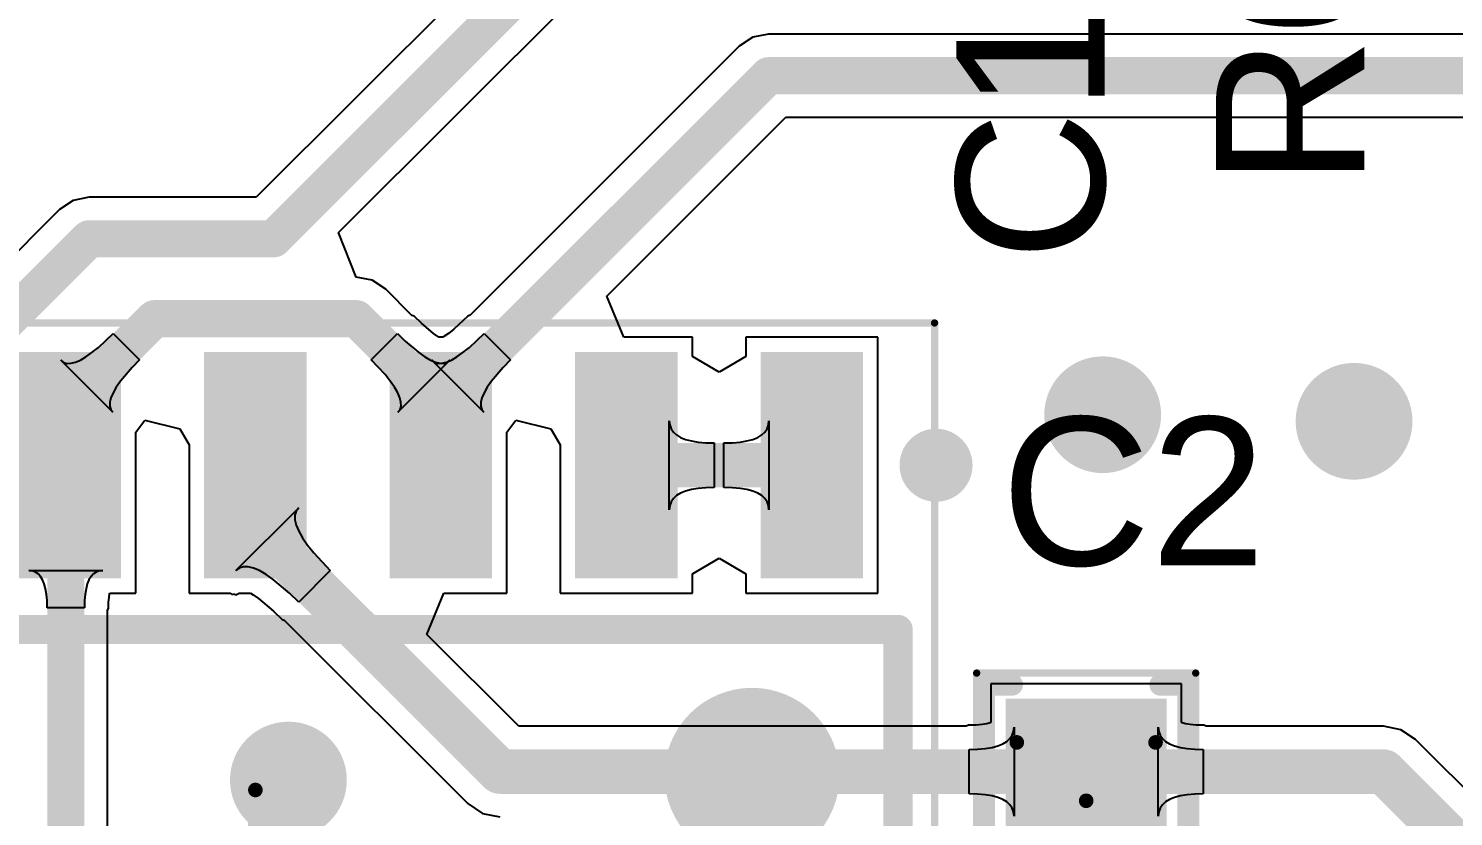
# Model space of a CAD drawing. Header units: inches. Extents: x 0 to 5455, y -5 to 5444.
# Drawn here: x 4.82 to 14.58, y 18.29 to 23.69 of the extents above; entities that cross this region are included whole.
import ezdxf

# ---------------------------------------------------------------- set-up
doc = ezdxf.new("R2010")
doc.units = ezdxf.units.IN
for name, color, linetype in [('Bottom Layer', 5, 'Continuous'), ('Top 3D Body', 56, 'Continuous'), ('Top Courtyard', 56, 'Continuous'), ('Top Layer', 1, 'Continuous'), ('Top Overlay', 2, 'Continuous'), ('Top Paste', 8, 'Continuous'), ('Top Solder', 216, 'Continuous'), ('Via Holes', 16, 'Continuous')]:
    doc.layers.add(name, color=color, linetype=linetype)
doc.styles.add('Arial', font='', dxfattribs={"height": 0.2})
doc.styles.get('Arial').set_extended_font_data('Arial')

# ---------------------------------------------------------------- blocks, each defined once
blk = doc.blocks.new('34355DA5_B1DA_47C2_A88A_ECF82120A4F7_11')
at = {"layer": 'Top Layer'}
for points in [[(-3.45, 3.51), (-3.45, 4.11), (-2, 4.11), (-2, 3.51)], [(2, 3.51), (2, 4.11), (3.45, 4.11), (3.45, 3.51)], [(-3.45, 2.24), (-3.45, 2.84), (-2, 2.84), (-2, 2.24)], [(2, 2.24), (2, 2.84), (3.45, 2.84), (3.45, 2.24)], [(-3.45, 0.97), (-3.45, 1.57), (-2, 1.57), (-2, 0.97)], [(2, 0.97), (2, 1.57), (3.45, 1.57), (3.45, 0.97)], [(-3.45, -0.3), (-3.45, 0.3), (-2, 0.3), (-2, -0.3)], [(2, -0.3), (2, 0.3), (3.45, 0.3), (3.45, -0.3)], [(-3.45, -1.57), (-3.45, -0.97), (-2, -0.97), (-2, -1.57)], [(2, -1.57), (2, -0.97), (3.45, -0.97), (3.45, -1.57)], [(-3.45, -2.84), (-3.45, -2.24), (-2, -2.24), (-2, -2.84)], [(2, -2.84), (2, -2.24), (3.45, -2.24), (3.45, -2.84)], [(-3.45, -4.11), (-3.45, -3.51), (-2, -3.51), (-2, -4.11)], [(2, -4.11), (2, -3.51), (3.45, -3.51), (3.45, -4.11)]]:
    blk.add_hatch(color=1, dxfattribs=at).paths.add_polyline_path(points)
at = {"layer": 'Top Paste'}
for points in [[(-3.45, 3.51), (-3.45, 4.11), (-2, 4.11), (-2, 3.51)], [(2, 3.51), (2, 4.11), (3.45, 4.11), (3.45, 3.51)], [(-3.45, 2.24), (-3.45, 2.84), (-2, 2.84), (-2, 2.24)], [(2, 2.24), (2, 2.84), (3.45, 2.84), (3.45, 2.24)], [(-3.45, 0.97), (-3.45, 1.57), (-2, 1.57), (-2, 0.97)], [(2, 0.97), (2, 1.57), (3.45, 1.57), (3.45, 0.97)], [(-3.45, -0.3), (-3.45, 0.3), (-2, 0.3), (-2, -0.3)], [(2, -0.3), (2, 0.3), (3.45, 0.3), (3.45, -0.3)], [(-3.45, -1.57), (-3.45, -0.97), (-2, -0.97), (-2, -1.57)], [(2, -1.57), (2, -0.97), (3.45, -0.97), (3.45, -1.57)], [(-3.45, -2.84), (-3.45, -2.24), (-2, -2.24), (-2, -2.84)], [(2, -2.84), (2, -2.24), (3.45, -2.24), (3.45, -2.84)], [(-3.45, -4.11), (-3.45, -3.51), (-2, -3.51), (-2, -4.11)], [(2, -4.11), (2, -3.51), (3.45, -3.51), (3.45, -4.11)]]:
    blk.add_hatch(color=8, dxfattribs=at).paths.add_polyline_path(points)
at = {"layer": 'Top Solder'}
for points in [[(-3.5008, 3.4592), (-3.5008, 4.1608), (-1.9492, 4.1608), (-1.9492, 3.4592)], [(1.9492, 3.4592), (1.9492, 4.1608), (3.5008, 4.1608), (3.5008, 3.4592)], [(-3.5008, 2.1892), (-3.5008, 2.8908), (-1.9492, 2.8908), (-1.9492, 2.1892)], [(1.9492, 2.1892), (1.9492, 2.8908), (3.5008, 2.8908), (3.5008, 2.1892)], [(-3.5008, 0.9192), (-3.5008, 1.6208), (-1.9492, 1.6208), (-1.9492, 0.9192)], [(1.9492, 0.9192), (1.9492, 1.6208), (3.5008, 1.6208), (3.5008, 0.9192)], [(-3.5008, -0.3508), (-3.5008, 0.3508), (-1.9492, 0.3508), (-1.9492, -0.3508)], [(1.9492, -0.3508), (1.9492, 0.3508), (3.5008, 0.3508), (3.5008, -0.3508)], [(-3.5008, -1.6208), (-3.5008, -0.9192), (-1.9492, -0.9192), (-1.9492, -1.6208)], [(1.9492, -1.6208), (1.9492, -0.9192), (3.5008, -0.9192), (3.5008, -1.6208)], [(-3.5008, -2.8908), (-3.5008, -2.1892), (-1.9492, -2.1892), (-1.9492, -2.8908)], [(1.9492, -2.8908), (1.9492, -2.1892), (3.5008, -2.1892), (3.5008, -2.8908)], [(-3.5008, -4.1608), (-3.5008, -3.4592), (-1.9492, -3.4592), (-1.9492, -4.1608)], [(1.9492, -4.1608), (1.9492, -3.4592), (3.5008, -3.4592), (3.5008, -4.1608)]]:
    blk.add_hatch(color=216, dxfattribs=at).paths.add_polyline_path(points)
at = {"layer": 'Top Courtyard'}
for points in [[(3.7, 4.65, 0.05, 0.05, 0), (-3.7, 4.65, 0.05, 0.05, 0)], [(-3.7, -4.65, 0.05, 0.05, 0), (-3.7, 4.65, 0.05, 0.05, 0)], [(3.7, -4.65, 0.05, 0.05, 0), (3.7, 4.65, 0.05, 0.05, 0)], [(0, -0.5, 0.1, 0.1, 0), (0, 0.5, 0.1, 0.1, 0)], [(0.5, 0, 0.1, 0.1, 0), (-0.5, 0, 0.1, 0.1, 0)], [(3.7, -4.65, 0.05, 0.05, 0), (-3.7, -4.65, 0.05, 0.05, 0)]]:
    blk.add_lwpolyline(points, format="xyseb", dxfattribs=at)
for points in [[(-3.7125, 4.65, 0.025, 0.025, 1), (-3.6875, 4.65, 0.025, 0.025, 1)], [(-3.7125, 4.65, 0.025, 0.025, 1), (-3.6875, 4.65, 0.025, 0.025, 1)], [(3.6875, 4.65, 0.025, 0.025, 1), (3.7125, 4.65, 0.025, 0.025, 1)], [(3.6875, 4.65, 0.025, 0.025, 1), (3.7125, 4.65, 0.025, 0.025, 1)], [(-0.025, 0.5, 0.05, 0.05, 1), (0.025, 0.5, 0.05, 0.05, 1)], [(-0.525, 0, 0.05, 0.05, 1), (-0.475, 0, 0.05, 0.05, 1)], [(0.475, 0, 0.05, 0.05, 1), (0.525, 0, 0.05, 0.05, 1)], [(-0.025, -0.5, 0.05, 0.05, 1), (0.025, -0.5, 0.05, 0.05, 1)], [(-3.7125, -4.65, 0.025, 0.025, 1), (-3.6875, -4.65, 0.025, 0.025, 1)], [(-3.7125, -4.65, 0.025, 0.025, 1), (-3.6875, -4.65, 0.025, 0.025, 1)], [(3.6875, -4.65, 0.025, 0.025, 1), (3.7125, -4.65, 0.025, 0.025, 1)], [(3.6875, -4.65, 0.025, 0.025, 1), (3.7125, -4.65, 0.025, 0.025, 1)]]:
    blk.add_lwpolyline(points, format="xyseb", close=True, dxfattribs=at)
at = {"layer": 'Top Overlay'}
for points in [[(-2.6, 4.66, 0.25, 0.25, 1), (-2.85, 4.66, 0.25, 0.25, 1)], [(-2.9125, 4.66, 0.125, 0.125, 1), (-2.7875, 4.66, 0.125, 0.125, 1)], [(-2.6625, 4.66, 0.125, 0.125, 1), (-2.5375, 4.66, 0.125, 0.125, 1)], [(-1.65, 4.4, 0.1, 0.1, 1), (-1.55, 4.4, 0.1, 0.1, 1)], [(-1.65, 4.4, 0.1, 0.1, 1), (-1.55, 4.4, 0.1, 0.1, 1)], [(1.55, 4.4, 0.1, 0.1, 1), (1.65, 4.4, 0.1, 0.1, 1)], [(1.55, 4.4, 0.1, 0.1, 1), (1.65, 4.4, 0.1, 0.1, 1)], [(-0.3, 3.4, 0.6, 0.6, 1), (-0.9, 3.4, 0.6, 0.6, 1)], [(-1.05, 3.4, 0.3, 0.3, 1), (-0.75, 3.4, 0.3, 0.3, 1)], [(-0.45, 3.4, 0.3, 0.3, 1), (-0.15, 3.4, 0.3, 0.3, 1)], [(-1.65, -4.4, 0.1, 0.1, 1), (-1.55, -4.4, 0.1, 0.1, 1)], [(-1.65, -4.4, 0.1, 0.1, 1), (-1.55, -4.4, 0.1, 0.1, 1)], [(1.55, -4.4, 0.1, 0.1, 1), (1.65, -4.4, 0.1, 0.1, 1)], [(1.55, -4.4, 0.1, 0.1, 1), (1.65, -4.4, 0.1, 0.1, 1)]]:
    blk.add_lwpolyline(points, format="xyseb", close=True, dxfattribs=at)
for points in [[(1.6, 4.4, 0.2, 0.2, 0), (-1.6, 4.4, 0.2, 0.2, 0)], [(-1.6, -4.4, 0.2, 0.2, 0), (-1.6, 4.4, 0.2, 0.2, 0)], [(1.6, -4.4, 0.2, 0.2, 0), (1.6, 4.4, 0.2, 0.2, 0)], [(1.6, -4.4, 0.2, 0.2, 0), (-1.6, -4.4, 0.2, 0.2, 0)]]:
    blk.add_lwpolyline(points, format="xyseb", dxfattribs=at)
blk = doc.blocks.new('CAP_0603_1608_29')
at = {"layer": 'Top Layer'}
for points in [[(-1.125, -0.5), (-1.125, 0.5), (-0.225, 0.5), (-0.225, -0.5)], [(0.225, -0.5), (0.225, 0.5), (1.125, 0.5), (1.125, -0.5)]]:
    blk.add_hatch(color=1, dxfattribs=at).paths.add_polyline_path(points)
at = {"layer": 'Top Paste'}
for points in [[(-1.125, -0.5), (-1.125, 0.5), (-0.225, 0.5), (-0.225, -0.5)], [(0.225, -0.5), (0.225, 0.5), (1.125, 0.5), (1.125, -0.5)]]:
    blk.add_hatch(color=8, dxfattribs=at).paths.add_polyline_path(points)
at = {"layer": 'Top Solder'}
for points in [[(-1.1758, -0.5508), (-1.1758, 0.5508), (-0.1742, 0.5508), (-0.1742, -0.5508)], [(0.1742, -0.5508), (0.1742, 0.5508), (1.1758, 0.5508), (1.1758, -0.5508)]]:
    blk.add_hatch(color=216, dxfattribs=at).paths.add_polyline_path(points)
at = {"layer": 'Top 3D Body'}
for points in [[(-0.875, 0.475, 0.1, 0.1, 0), (-0.875, -0.475, 0.1, 0.1, 0)], [(-0.875, 0.475, 0.1, 0.1, 0), (0.875, 0.475, 0.1, 0.1, 0)], [(0.875, 0.475, 0.1, 0.1, 0), (0.875, -0.475, 0.1, 0.1, 0)], [(-0.875, -0.475, 0.1, 0.1, 0), (0.875, -0.475, 0.1, 0.1, 0)]]:
    blk.add_lwpolyline(points, format="xyseb", dxfattribs=at)
for points in [[(-0.9, 0.475, 0.05, 0.05, 1), (-0.85, 0.475, 0.05, 0.05, 1)], [(-0.9, 0.475, 0.05, 0.05, 1), (-0.85, 0.475, 0.05, 0.05, 1)], [(0.85, 0.475, 0.05, 0.05, 1), (0.9, 0.475, 0.05, 0.05, 1)], [(0.85, 0.475, 0.05, 0.05, 1), (0.9, 0.475, 0.05, 0.05, 1)], [(-0.9, -0.475, 0.05, 0.05, 1), (-0.85, -0.475, 0.05, 0.05, 1)], [(-0.9, -0.475, 0.05, 0.05, 1), (-0.85, -0.475, 0.05, 0.05, 1)], [(0.85, -0.475, 0.05, 0.05, 1), (0.9, -0.475, 0.05, 0.05, 1)], [(0.85, -0.475, 0.05, 0.05, 1), (0.9, -0.475, 0.05, 0.05, 1)]]:
    blk.add_lwpolyline(points, format="xyseb", close=True, dxfattribs=at)
at = {"layer": 'Top Courtyard'}
for points in [[(-1.35, 0.75, 0.05, 0.05, 0), (-1.35, -0.75, 0.05, 0.05, 0)], [(-1.35, 0.75, 0.05, 0.05, 0), (1.35, 0.75, 0.05, 0.05, 0)], [(1.35, 0.75, 0.05, 0.05, 0), (1.35, -0.75, 0.05, 0.05, 0)], [(0, 0.475, 0.1, 0.1, 0), (0, -0.475, 0.1, 0.1, 0)], [(-0.475, 0, 0.1, 0.1, 0), (0.475, 0, 0.1, 0.1, 0)], [(-1.35, -0.75, 0.05, 0.05, 0), (1.35, -0.75, 0.05, 0.05, 0)]]:
    blk.add_lwpolyline(points, format="xyseb", dxfattribs=at)
for points in [[(-1.3625, 0.75, 0.025, 0.025, 1), (-1.3375, 0.75, 0.025, 0.025, 1)], [(-1.3625, 0.75, 0.025, 0.025, 1), (-1.3375, 0.75, 0.025, 0.025, 1)], [(1.3375, 0.75, 0.025, 0.025, 1), (1.3625, 0.75, 0.025, 0.025, 1)], [(1.3375, 0.75, 0.025, 0.025, 1), (1.3625, 0.75, 0.025, 0.025, 1)], [(-0.025, 0.475, 0.05, 0.05, 1), (0.025, 0.475, 0.05, 0.05, 1)], [(-0.5, 0, 0.05, 0.05, 1), (-0.45, 0, 0.05, 0.05, 1)], [(0.45, 0, 0.05, 0.05, 1), (0.5, 0, 0.05, 0.05, 1)], [(-0.025, -0.475, 0.05, 0.05, 1), (0.025, -0.475, 0.05, 0.05, 1)], [(-1.3625, -0.75, 0.025, 0.025, 1), (-1.3375, -0.75, 0.025, 0.025, 1)], [(-1.3625, -0.75, 0.025, 0.025, 1), (-1.3375, -0.75, 0.025, 0.025, 1)], [(1.3375, -0.75, 0.025, 0.025, 1), (1.3625, -0.75, 0.025, 0.025, 1)], [(1.3375, -0.75, 0.025, 0.025, 1), (1.3625, -0.75, 0.025, 0.025, 1)]]:
    blk.add_lwpolyline(points, format="xyseb", close=True, dxfattribs=at)
at = {"layer": 'Top Overlay'}
for points in [[(-1.27, 0.7, 0.15, 0.15, 0), (1.27, 0.7, 0.15, 0.15, 0)], [(-1.27, 0.7, 0.15, 0.15, 0), (-1.27, 0.508, 0.15, 0.15, 0)], [(0, 0.7, 0.15, 0.15, 0), (0, -0.7, 0.15, 0.15, 0)], [(1.27, 0.7, 0.15, 0.15, 0), (1.27, 0.508, 0.15, 0.15, 0)], [(-1.27, -0.508, 0.15, 0.15, 0), (-1.27, -0.7, 0.15, 0.15, 0)], [(1.27, -0.508, 0.15, 0.15, 0), (1.27, -0.7, 0.15, 0.15, 0)], [(-1.27, -0.7, 0.15, 0.15, 0), (1.27, -0.7, 0.15, 0.15, 0)]]:
    blk.add_lwpolyline(points, format="xyseb", dxfattribs=at)
for points in [[(-1.3075, 0.7, 0.075, 0.075, 1), (-1.2325, 0.7, 0.075, 0.075, 1)], [(-1.3075, 0.7, 0.075, 0.075, 1), (-1.2325, 0.7, 0.075, 0.075, 1)], [(-0.0375, 0.7, 0.075, 0.075, 1), (0.0375, 0.7, 0.075, 0.075, 1)], [(1.2325, 0.7, 0.075, 0.075, 1), (1.3075, 0.7, 0.075, 0.075, 1)], [(1.2325, 0.7, 0.075, 0.075, 1), (1.3075, 0.7, 0.075, 0.075, 1)], [(-1.3075, 0.508, 0.075, 0.075, 1), (-1.2325, 0.508, 0.075, 0.075, 1)], [(1.2325, 0.508, 0.075, 0.075, 1), (1.3075, 0.508, 0.075, 0.075, 1)], [(-1.3075, -0.508, 0.075, 0.075, 1), (-1.2325, -0.508, 0.075, 0.075, 1)], [(1.2325, -0.508, 0.075, 0.075, 1), (1.3075, -0.508, 0.075, 0.075, 1)], [(-1.3075, -0.7, 0.075, 0.075, 1), (-1.2325, -0.7, 0.075, 0.075, 1)], [(-1.3075, -0.7, 0.075, 0.075, 1), (-1.2325, -0.7, 0.075, 0.075, 1)], [(-0.0375, -0.7, 0.075, 0.075, 1), (0.0375, -0.7, 0.075, 0.075, 1)], [(1.2325, -0.7, 0.075, 0.075, 1), (1.3075, -0.7, 0.075, 0.075, 1)], [(1.2325, -0.7, 0.075, 0.075, 1), (1.3075, -0.7, 0.075, 0.075, 1)]]:
    blk.add_lwpolyline(points, format="xyseb", close=True, dxfattribs=at)

msp = doc.modelspace()

# ---------------------------------------------------------------- hatches: boundary and pattern name
at = {"layer": 'Bottom Layer'}
h = msp.add_hatch(color=5, dxfattribs=at)
edge = h.paths.add_edge_path()
edge.add_arc((12.179, 21.045), 0.4, 0, 360)
h = msp.add_hatch(color=5, dxfattribs=at)
edge = h.paths.add_edge_path()
edge.add_arc((13.9, 21), 0.4, 0, 360)
h = msp.add_hatch(color=5, dxfattribs=at)
edge = h.paths.add_edge_path()
edge.add_arc((6.604, 18.542), 0.4, 0, 360)
at = {"layer": 'Top Layer'}
h = msp.add_hatch(color=1, dxfattribs=at)
edge = h.paths.add_edge_path()
edge.add_arc((12.179, 21.045), 0.4, 0, 360)
h = msp.add_hatch(color=1, dxfattribs=at)
edge = h.paths.add_edge_path()
edge.add_arc((13.9, 21), 0.4, 0, 360)
h = msp.add_hatch(color=1, dxfattribs=at)
edge = h.paths.add_edge_path()
edge.add_arc((6.604, 18.542), 0.4, 0, 360)
at = {"layer": 'Via Holes'}
h = msp.add_hatch(color=7, dxfattribs=at)
edge = h.paths.add_edge_path()
edge.add_arc((12.179, 21.045), 0.2, 0, 360)
h = msp.add_hatch(color=7, dxfattribs=at)
edge = h.paths.add_edge_path()
edge.add_arc((13.9, 21), 0.2, 0, 360)
h = msp.add_hatch(color=7, dxfattribs=at)
edge = h.paths.add_edge_path()
edge.add_arc((6.604, 18.542), 0.2, 0, 360)

# ---------------------------------------------------------------- linework, layer by layer
at = {"layer": 'Top Layer'}
for p, q in [((8.0351, 24.186), (6.3844, 22.5353)), ((6.9479, 22.2931), (8.5834, 23.9286)), ((9.783, 23.6312), (9.6906, 23.5694)), ((9.892, 23.6529), (9.783, 23.6312)), ((18.796, 23.6529), (9.892, 23.6529)), ((9.892, 23.6529), (9.892, 23.6529)), ((9.6906, 23.5694), (7.8483, 21.7272)), ((9.6906, 23.5694), (9.6906, 23.5694)), ((8.7849, 21.858), (10.01, 23.0831)), ((10.01, 23.0831), (16.9857, 23.0831)), ((5.0378, 22.4518), (4.3272, 21.7412)), ((5.1303, 22.5136), (5.0378, 22.4518)), ((5.0378, 22.4518), (5.0378, 22.4518)), ((5.2393, 22.5353), (5.1303, 22.5136)), ((6.3844, 22.5353), (5.2393, 22.5353)), ((7.0686, 21.9883), (6.9479, 22.2931)), ((7.1776, 21.9666), (7.0686, 21.9883)), ((7.0686, 21.9883), (7.0686, 21.9883)), ((7.27, 21.9048), (7.1776, 21.9666)), ((7.4492, 21.7257), (7.27, 21.9048)), ((8.9015, 21.5764), (8.7849, 21.858)), ((7.4657, 21.7192), (7.4492, 21.7257)), ((7.5142, 21.6723), (7.4657, 21.7192)), ((7.5981, 21.601), (7.5142, 21.6723)), ((7.8326, 21.7213), (7.7359, 21.6314)), ((7.8483, 21.7272), (7.8326, 21.7213)), ((5.3039, 21.5066), (5.405, 21.6006)), ((5.405, 21.6006), (5.5846, 21.421)), ((7.1714, 21.421), (7.351, 21.6006)), ((7.351, 21.6006), (7.4034, 21.55)), ((7.6274, 21.5804), (7.5981, 21.601)), ((7.6344, 21.5764), (7.6274, 21.5804)), ((7.6616, 21.5764), (7.6344, 21.5764)), ((7.6686, 21.5804), (7.6616, 21.5764)), ((7.6997, 21.6023), (7.6686, 21.5804)), ((7.7359, 21.6314), (7.6997, 21.6023)), ((7.8439, 21.5066), (7.945, 21.6006)), ((7.945, 21.6006), (8.1246, 21.421)), ((9.3704, 21.5764), (8.9015, 21.5764)), ((9.3704, 21.4433), (9.3704, 21.5764)), ((10.6404, 21.5764), (9.7356, 21.5764)), ((9.7356, 21.5764), (9.7356, 21.4433)), ((10.6404, 19.8216), (10.6404, 21.5764)), ((5.2174, 21.4413), (5.2588, 21.4703)), ((5.2588, 21.4703), (5.3039, 21.5066)), ((7.4034, 21.55), (7.4972, 21.4703)), ((7.4972, 21.4703), (7.5386, 21.4413)), ((7.7574, 21.4413), (7.7988, 21.4703)), ((7.7988, 21.4703), (7.8439, 21.5066)), ((5.4019, 21.0617), (5.0457, 21.4179)), ((5.0457, 21.4179), (5.0652, 21.4038)), ((5.0652, 21.4038), (5.0884, 21.397)), ((5.0884, 21.397), (5.1151, 21.3973)), ((5.1151, 21.3973), (5.1456, 21.4048)), ((5.1456, 21.4048), (5.1797, 21.4194)), ((5.1797, 21.4194), (5.2174, 21.4413)), ((5.534, 21.3686), (5.4543, 21.2748)), ((5.5846, 21.421), (5.534, 21.3686)), ((7.2654, 21.3199), (7.1714, 21.421)), ((7.7103, 21.4179), (7.3541, 21.0617)), ((7.5386, 21.4413), (7.5763, 21.4194)), ((7.5763, 21.4194), (7.6104, 21.4048)), ((7.9419, 21.0617), (7.5857, 21.4179)), ((7.5857, 21.4179), (7.6052, 21.4038)), ((7.6052, 21.4038), (7.6284, 21.397)), ((7.6104, 21.4048), (7.6409, 21.3973)), ((7.6284, 21.397), (7.6551, 21.3973)), ((7.6409, 21.3973), (7.6676, 21.397)), ((7.6551, 21.3973), (7.6856, 21.4048)), ((7.6676, 21.397), (7.6908, 21.4038)), ((7.6856, 21.4048), (7.7197, 21.4194)), ((7.6908, 21.4038), (7.7103, 21.4179)), ((7.7197, 21.4194), (7.7574, 21.4413)), ((8.074, 21.3686), (7.9943, 21.2748)), ((8.1246, 21.421), (8.074, 21.3686)), ((9.553, 21.3368), (9.3704, 21.4433)), ((9.7356, 21.4433), (9.553, 21.3368)), ((5.4543, 21.2748), (5.4253, 21.2334)), ((7.3017, 21.2748), (7.2654, 21.3199)), ((7.3307, 21.2334), (7.3017, 21.2748)), ((7.9943, 21.2748), (7.9653, 21.2334)), ((5.4034, 21.1957), (5.3888, 21.1616)), ((5.4253, 21.2334), (5.4034, 21.1957)), ((7.3526, 21.1957), (7.3307, 21.2334)), ((7.3672, 21.1616), (7.3526, 21.1957)), ((7.9434, 21.1957), (7.9288, 21.1616)), ((7.9653, 21.2334), (7.9434, 21.1957)), ((5.3813, 21.1311), (5.381, 21.1044)), ((5.381, 21.1044), (5.3878, 21.0812)), ((5.3888, 21.1616), (5.3813, 21.1311)), ((5.3878, 21.0812), (5.4019, 21.0617)), ((7.3541, 21.0617), (7.3682, 21.0812)), ((7.3747, 21.1311), (7.3672, 21.1616)), ((7.3682, 21.0812), (7.375, 21.1044)), ((7.375, 21.1044), (7.3747, 21.1311)), ((7.9213, 21.1311), (7.921, 21.1044)), ((7.921, 21.1044), (7.9278, 21.0812)), ((7.9288, 21.1616), (7.9213, 21.1311)), ((7.9278, 21.0812), (7.9419, 21.0617)), ((5.5604, 20.9256), (5.6208, 21.0073)), ((5.6208, 21.0073), (5.8607, 20.9476)), ((8.1004, 20.9256), (8.1608, 21.0073)), ((8.1608, 21.0073), (8.4007, 20.9476)), ((9.2119, 20.3942), (9.2119, 21.0038)), ((9.2119, 21.0038), (9.215, 20.9748)), ((9.891, 20.9748), (9.8941, 21.0038)), ((9.8941, 21.0038), (9.8941, 20.3942)), ((5.5604, 19.8216), (5.5604, 20.9256)), ((5.8607, 20.9476), (5.9256, 20.8394)), ((8.1004, 19.8216), (8.1004, 20.9256)), ((8.4007, 20.9476), (8.4656, 20.8394)), ((9.215, 20.9748), (9.2242, 20.9489)), ((9.2242, 20.9489), (9.2396, 20.9261)), ((9.2396, 20.9261), (9.2612, 20.9063)), ((9.2612, 20.9063), (9.2889, 20.8895)), ((9.2889, 20.8895), (9.3227, 20.8758)), ((9.7833, 20.8758), (9.8171, 20.8895)), ((9.8171, 20.8895), (9.8448, 20.9063)), ((9.8448, 20.9063), (9.8664, 20.9261)), ((9.8664, 20.9261), (9.8818, 20.9489)), ((9.8818, 20.9489), (9.891, 20.9748)), ((5.9256, 20.8394), (5.9256, 19.8216)), ((8.4656, 20.8394), (8.4656, 19.8216)), ((9.3227, 20.8758), (9.3627, 20.8651)), ((9.3627, 20.8651), (9.4089, 20.8575)), ((9.4089, 20.8575), (9.4613, 20.8529)), ((9.4613, 20.8529), (9.5198, 20.8514)), ((9.5198, 20.8514), (9.5198, 20.5466)), ((9.5862, 20.8514), (9.6447, 20.8529)), ((9.5862, 20.5466), (9.5862, 20.8514)), ((9.6447, 20.8529), (9.6971, 20.8575)), ((9.6971, 20.8575), (9.7433, 20.8651)), ((9.7433, 20.8651), (9.7833, 20.8758)), ((9.2612, 20.4917), (9.2396, 20.4719)), ((9.2889, 20.5085), (9.2612, 20.4917)), ((9.3227, 20.5222), (9.2889, 20.5085)), ((9.3627, 20.5329), (9.3227, 20.5222)), ((9.4089, 20.5405), (9.3627, 20.5329)), ((9.4613, 20.5451), (9.4089, 20.5405)), ((9.5198, 20.5466), (9.4613, 20.5451)), ((9.6447, 20.5451), (9.5862, 20.5466)), ((9.6971, 20.5405), (9.6447, 20.5451)), ((9.7433, 20.5329), (9.6971, 20.5405)), ((9.7833, 20.5222), (9.7433, 20.5329)), ((9.8171, 20.5085), (9.7833, 20.5222)), ((9.8448, 20.4917), (9.8171, 20.5085)), ((9.8664, 20.4719), (9.8448, 20.4917)), ((6.2439, 19.977), (6.675, 20.4081)), ((6.675, 20.4081), (6.6577, 20.3844)), ((9.215, 20.4232), (9.2119, 20.3942)), ((9.2242, 20.4491), (9.215, 20.4232)), ((9.2396, 20.4719), (9.2242, 20.4491)), ((9.8818, 20.4491), (9.8664, 20.4719)), ((9.891, 20.4232), (9.8818, 20.4491)), ((9.8941, 20.3942), (9.891, 20.4232)), ((6.6577, 20.3844), (6.6491, 20.3564)), ((6.6491, 20.3564), (6.6491, 20.324)), ((6.6491, 20.324), (6.6577, 20.2874)), ((6.6577, 20.2874), (6.675, 20.2465)), ((6.675, 20.2465), (6.7008, 20.2012)), ((6.7008, 20.2012), (6.7353, 20.1516)), ((6.7353, 20.1516), (6.7784, 20.0977)), ((6.2956, 20.0029), (6.2676, 19.9943)), ((6.328, 20.0029), (6.2956, 20.0029)), ((6.3646, 19.9943), (6.328, 20.0029)), ((6.7784, 20.0977), (6.8905, 19.977)), ((9.3704, 19.9547), (9.553, 20.0612)), ((9.553, 20.0612), (9.7356, 19.9547)), ((4.8501, 19.9745), (4.826, 19.977)), ((4.826, 19.977), (5.334, 19.977)), ((4.8717, 19.9669), (4.8501, 19.9745)), ((4.8908, 19.9542), (4.8717, 19.9669)), ((4.9073, 19.9364), (4.8908, 19.9542)), ((4.9212, 19.9135), (4.9073, 19.9364)), ((4.9327, 19.8856), (4.9212, 19.9135)), ((5.2387, 19.9135), (5.2273, 19.8856)), ((5.2527, 19.9364), (5.2387, 19.9135)), ((5.2692, 19.9542), (5.2527, 19.9364)), ((5.2883, 19.9669), (5.2692, 19.9542)), ((5.3099, 19.9745), (5.2883, 19.9669)), ((5.334, 19.977), (5.3099, 19.9745)), ((6.2676, 19.9943), (6.2439, 19.977)), ((6.4055, 19.977), (6.3646, 19.9943)), ((6.4508, 19.9512), (6.4055, 19.977)), ((6.5004, 19.9167), (6.4508, 19.9512)), ((6.6125, 19.8219), (6.5004, 19.9167)), ((6.8905, 19.977), (6.675, 19.7615)), ((9.3704, 19.8216), (9.3704, 19.9547)), ((9.7356, 19.9547), (9.7356, 19.8216)), ((4.9416, 19.8526), (4.9327, 19.8856)), ((4.9479, 19.8145), (4.9416, 19.8526)), ((4.9517, 19.7713), (4.9479, 19.8145)), ((5.2121, 19.8145), (5.2083, 19.7713)), ((5.2184, 19.8526), (5.2121, 19.8145)), ((5.2273, 19.8856), (5.2184, 19.8526)), ((5.3758, 19.7937), (5.3798, 19.8175)), ((5.3798, 19.8175), (5.3809, 19.8216)), ((5.3809, 19.8216), (5.5604, 19.8216)), ((5.9256, 19.8216), (6.2059, 19.8216)), ((6.2059, 19.8216), (6.2182, 19.8141)), ((6.2182, 19.8141), (6.2314, 19.8173)), ((6.2314, 19.8173), (6.2439, 19.8121)), ((6.2439, 19.8121), (6.2669, 19.8216)), ((6.2669, 19.8216), (6.3451, 19.8216)), ((6.3451, 19.8216), (6.3626, 19.8116)), ((6.3626, 19.8116), (6.3998, 19.7858)), ((6.675, 19.7615), (6.6125, 19.8219)), ((7.5515, 19.54), (7.6681, 19.8216)), ((7.6681, 19.8216), (8.1004, 19.8216)), ((8.4656, 19.8216), (9.3704, 19.8216)), ((9.7356, 19.8216), (10.6404, 19.8216)), ((4.953, 19.723), (4.9517, 19.7713)), ((5.207, 19.723), (4.953, 19.723)), ((5.2083, 19.7713), (5.207, 19.723)), ((5.3649, 19.7029), (5.3719, 19.7187)), ((5.3719, 19.7187), (5.373, 19.7619)), ((5.373, 19.7619), (5.3758, 19.7937)), ((6.3998, 19.7858), (6.5018, 19.6994)), ((5.3649, 18.1629), (5.3649, 19.7029)), ((6.5018, 19.6994), (6.5604, 19.6429)), ((6.5604, 19.6429), (6.5757, 19.6368)), ((6.5757, 19.6368), (7.8323, 18.3803)), ((8.1807, 18.9108), (7.5515, 19.54)), ((12.7184, 19.2024), (11.4136, 19.2024)), ((11.4136, 19.2024), (11.4136, 18.9355)), ((12.7184, 18.9355), (12.7184, 19.2024)), ((11.3865, 18.9276), (11.3545, 18.9223)), ((11.4089, 18.9335), (11.3865, 18.9276)), ((11.4136, 18.9355), (11.4089, 18.9335)), ((12.7231, 18.9335), (12.7184, 18.9355)), ((12.7455, 18.9276), (12.7231, 18.9335)), ((12.7775, 18.9223), (12.7455, 18.9276)), ((11.2453, 18.9108), (8.1807, 18.9108)), ((11.26, 18.9173), (11.2453, 18.9108)), ((11.3134, 18.9187), (11.26, 18.9173)), ((11.3545, 18.9223), (11.3134, 18.9187)), ((11.5444, 18.8271), (11.5598, 18.8499)), ((11.5598, 18.8499), (11.569, 18.8758)), ((11.569, 18.8758), (11.5721, 18.9048)), ((11.5721, 18.9048), (11.5721, 18.2952)), ((12.5599, 18.2952), (12.5599, 18.9048)), ((12.5599, 18.9048), (12.563, 18.8758)), ((12.563, 18.8758), (12.5722, 18.8499)), ((12.5722, 18.8499), (12.5876, 18.8271)), ((12.8186, 18.9187), (12.7775, 18.9223)), ((12.872, 18.9173), (12.8186, 18.9187)), ((12.8867, 18.9108), (12.872, 18.9173)), ((14.102, 18.9108), (12.8867, 18.9108)), ((14.2209, 18.8871), (14.102, 18.9108)), ((14.3217, 18.8197), (14.2209, 18.8871)), ((11.2642, 18.7524), (11.3227, 18.7539)), ((11.2642, 18.4476), (11.2642, 18.7524)), ((11.3227, 18.7539), (11.3751, 18.7585)), ((11.3751, 18.7585), (11.4213, 18.7661)), ((11.4213, 18.7661), (11.4613, 18.7768)), ((11.4613, 18.7768), (11.4951, 18.7905)), ((11.4951, 18.7905), (11.5228, 18.8073)), ((11.5228, 18.8073), (11.5444, 18.8271)), ((12.5876, 18.8271), (12.6092, 18.8073)), ((12.6092, 18.8073), (12.6369, 18.7905)), ((12.6369, 18.7905), (12.6707, 18.7768)), ((12.6707, 18.7768), (12.7107, 18.7661)), ((12.7107, 18.7661), (12.7569, 18.7585)), ((12.7569, 18.7585), (12.8093, 18.7539)), ((12.8093, 18.7539), (12.8678, 18.7524)), ((12.8678, 18.7524), (12.8678, 18.4476)), ((17.6343, 15.5072), (14.3217, 18.8197)), ((11.3227, 18.4461), (11.2642, 18.4476)), ((11.3751, 18.4415), (11.3227, 18.4461)), ((11.4213, 18.4339), (11.3751, 18.4415)), ((12.7569, 18.4415), (12.7107, 18.4339)), ((12.8093, 18.4461), (12.7569, 18.4415)), ((12.8678, 18.4476), (12.8093, 18.4461)), ((7.8323, 18.3803), (7.9331, 18.3129)), ((11.4613, 18.4232), (11.4213, 18.4339)), ((11.4951, 18.4095), (11.4613, 18.4232)), ((11.5228, 18.3927), (11.4951, 18.4095)), ((11.5444, 18.3729), (11.5228, 18.3927)), ((11.5598, 18.3501), (11.5444, 18.3729)), ((11.569, 18.3242), (11.5598, 18.3501)), ((12.5722, 18.3501), (12.563, 18.3242)), ((12.5876, 18.3729), (12.5722, 18.3501)), ((12.6092, 18.3927), (12.5876, 18.3729)), ((12.6369, 18.4095), (12.6092, 18.3927)), ((12.6707, 18.4232), (12.6369, 18.4095)), ((12.7107, 18.4339), (12.6707, 18.4232)), ((7.9331, 18.3129), (8.052, 18.2892)), ((11.5721, 18.2952), (11.569, 18.3242)), ((12.563, 18.3242), (12.5599, 18.2952))]:
    msp.add_line(p, q, dxfattribs=at)
for points in [[(6.5024, 22.2504, 0.254, 0.254, 0), (8.382, 24.13, 0.254, 0.254, 0)], [(7.648, 21.124, 0.254, 0.254, 0), (9.892, 23.368, 0.254, 0.254, 0)], [(9.892, 23.368, 0.254, 0.254, 0), (18.796, 23.368, 0.254, 0.254, 0)], [(4.5286, 21.5397, 0.254, 0.254, 0), (5.2393, 22.2504, 0.254, 0.254, 0)], [(5.2393, 22.2504, 0.254, 0.254, 0), (6.5024, 22.2504, 0.254, 0.254, 0)], [(5.108, 21.124, 0.254, 0.254, 0), (5.6874, 21.7034, 0.254, 0.254, 0)], [(5.6874, 21.7034, 0.254, 0.254, 0), (7.0686, 21.7034, 0.254, 0.254, 0)], [(7.0686, 21.7034, 0.254, 0.254, 0), (7.648, 21.124, 0.254, 0.254, 0)], [(5.108, 20.699, 0.254, 0.254, 0), (5.108, 21.124, 0.254, 0.254, 0)], [(7.648, 20.699, 0.254, 0.254, 0), (7.648, 21.124, 0.254, 0.254, 0)], [(5.108, 20.274, 0.254, 0.254, 0), (5.108, 20.699, 0.254, 0.254, 0)], [(6.378, 20.274, 0.3048, 0.3048, 0), (6.378, 20.699, 0.3048, 0.3048, 0)], [(8.918, 20.699, 0.3048, 0.3048, 0), (10.188, 20.699, 0.3048, 0.3048, 0)], [(5.08, 20.246, 0.254, 0.254, 0), (5.108, 20.274, 0.254, 0.254, 0)], [(6.378, 20.274, 0.3048, 0.3048, 0), (8.052, 18.6, 0.3048, 0.3048, 0)], [(5.08, 18.034, 0.254, 0.254, 0), (5.08, 20.246, 0.254, 0.254, 0)], [(8.052, 18.6, 0.3048, 0.3048, 0), (12.066, 18.6, 0.3048, 0.3048, 0)], [(12.066, 18.6, 0.3048, 0.3048, 0), (14.102, 18.6, 0.3048, 0.3048, 0)], [(14.102, 18.6, 0.3048, 0.3048, 0), (17.4145, 15.2875, 0.3048, 0.3048, 0)]]:
    msp.add_lwpolyline(points, format="xyseb", dxfattribs=at)
for points in [[(9.8285, 23.368, 0.127, 0.127, 1), (9.9555, 23.368, 0.127, 0.127, 1)], [(9.8285, 23.368, 0.127, 0.127, 1), (9.9555, 23.368, 0.127, 0.127, 1)], [(5.1758, 22.2504, 0.127, 0.127, 1), (5.3028, 22.2504, 0.127, 0.127, 1)], [(5.1758, 22.2504, 0.127, 0.127, 1), (5.3028, 22.2504, 0.127, 0.127, 1)], [(6.4389, 22.2504, 0.127, 0.127, 1), (6.5659, 22.2504, 0.127, 0.127, 1)], [(6.4389, 22.2504, 0.127, 0.127, 1), (6.5659, 22.2504, 0.127, 0.127, 1)], [(5.6239, 21.7034, 0.127, 0.127, 1), (5.7509, 21.7034, 0.127, 0.127, 1)], [(5.6239, 21.7034, 0.127, 0.127, 1), (5.7509, 21.7034, 0.127, 0.127, 1)], [(7.0051, 21.7034, 0.127, 0.127, 1), (7.1321, 21.7034, 0.127, 0.127, 1)], [(7.0051, 21.7034, 0.127, 0.127, 1), (7.1321, 21.7034, 0.127, 0.127, 1)], [(5.0445, 21.124, 0.127, 0.127, 1), (5.1715, 21.124, 0.127, 0.127, 1)], [(5.0445, 21.124, 0.127, 0.127, 1), (5.1715, 21.124, 0.127, 0.127, 1)], [(7.5845, 21.124, 0.127, 0.127, 1), (7.7115, 21.124, 0.127, 0.127, 1)], [(7.5845, 21.124, 0.127, 0.127, 1), (7.7115, 21.124, 0.127, 0.127, 1)], [(7.5845, 21.124, 0.127, 0.127, 1), (7.7115, 21.124, 0.127, 0.127, 1)], [(5.0445, 20.699, 0.127, 0.127, 1), (5.1715, 20.699, 0.127, 0.127, 1)], [(5.0445, 20.699, 0.127, 0.127, 1), (5.1715, 20.699, 0.127, 0.127, 1)], [(6.3018, 20.699, 0.1524, 0.1524, 1), (6.4542, 20.699, 0.1524, 0.1524, 1)], [(7.5845, 20.699, 0.127, 0.127, 1), (7.7115, 20.699, 0.127, 0.127, 1)], [(8.8418, 20.699, 0.1524, 0.1524, 1), (8.9942, 20.699, 0.1524, 0.1524, 1)], [(10.1118, 20.699, 0.1524, 0.1524, 1), (10.2642, 20.699, 0.1524, 0.1524, 1)], [(5.0445, 20.274, 0.127, 0.127, 1), (5.1715, 20.274, 0.127, 0.127, 1)], [(5.0445, 20.274, 0.127, 0.127, 1), (5.1715, 20.274, 0.127, 0.127, 1)], [(6.3018, 20.274, 0.1524, 0.1524, 1), (6.4542, 20.274, 0.1524, 0.1524, 1)], [(6.3018, 20.274, 0.1524, 0.1524, 1), (6.4542, 20.274, 0.1524, 0.1524, 1)], [(5.0165, 20.246, 0.127, 0.127, 1), (5.1435, 20.246, 0.127, 0.127, 1)], [(5.0165, 20.246, 0.127, 0.127, 1), (5.1435, 20.246, 0.127, 0.127, 1)], [(7.9758, 18.6, 0.1524, 0.1524, 1), (8.1282, 18.6, 0.1524, 0.1524, 1)], [(7.9758, 18.6, 0.1524, 0.1524, 1), (8.1282, 18.6, 0.1524, 0.1524, 1)], [(11.9898, 18.6, 0.1524, 0.1524, 1), (12.1422, 18.6, 0.1524, 0.1524, 1)], [(11.9898, 18.6, 0.1524, 0.1524, 1), (12.1422, 18.6, 0.1524, 0.1524, 1)], [(14.0258, 18.6, 0.1524, 0.1524, 1), (14.1782, 18.6, 0.1524, 0.1524, 1)], [(14.0258, 18.6, 0.1524, 0.1524, 1), (14.1782, 18.6, 0.1524, 0.1524, 1)]]:
    msp.add_lwpolyline(points, format="xyseb", close=True, dxfattribs=at)

# ---------------------------------------------------------------- block references
for name, p, rotation in [('34355DA5_B1DA_47C2_A88A_ECF82120A4F7_11', (6.378, 17.974), 270), ('CAP_0603_1608_29', (12.066, 17.925), 90)]:
    msp.add_blockref(name, p, dxfattribs=dict(rotation=rotation))

# ---------------------------------------------------------------- texts
at = {"layer": 'Top Overlay', "style": 'Arial'}
for s, p in [('C11', (12.192, 22.098)), ('R6', (13.97, 22.606))]:
    msp.add_text(s, height=1.016, rotation=90, dxfattribs=at).set_placement(p)
msp.add_text('C2', height=1.016, dxfattribs=at).set_placement((11.4824, 20.0134))

doc.saveas('drawing.dxf')
